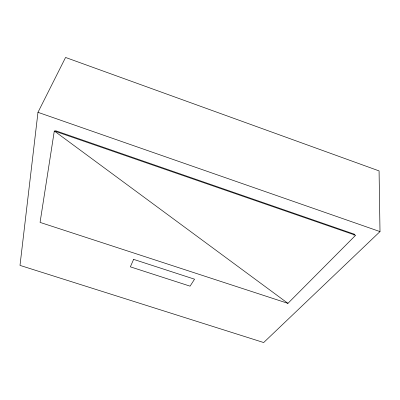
<?xml version="1.0" encoding="UTF-8"?>
<svg xmlns="http://www.w3.org/2000/svg" width="400" height="400" viewBox="0 0 400 400"><rect width="100%" height="100%" fill="white"/><g stroke="black" fill="none" stroke-linecap="round" stroke-linejoin="round"><path stroke-width="0.6" d="M37.98 112.325L20 265.395L263.675 342.54L380 231.6L379.07 170.905L65.57 57.46L37.98 112.325L380 231.6M54.305 130.985L40.065 222.4L287.935 303.35L355.625 235.275L54.305 130.985L287.935 303.35M353.83 235.19L354.705 234.305L55.41 130.67M133.615 259.37L130.36 266.84L190.07 286.155L194.55 279.19L133.615 259.37"/></g></svg>
